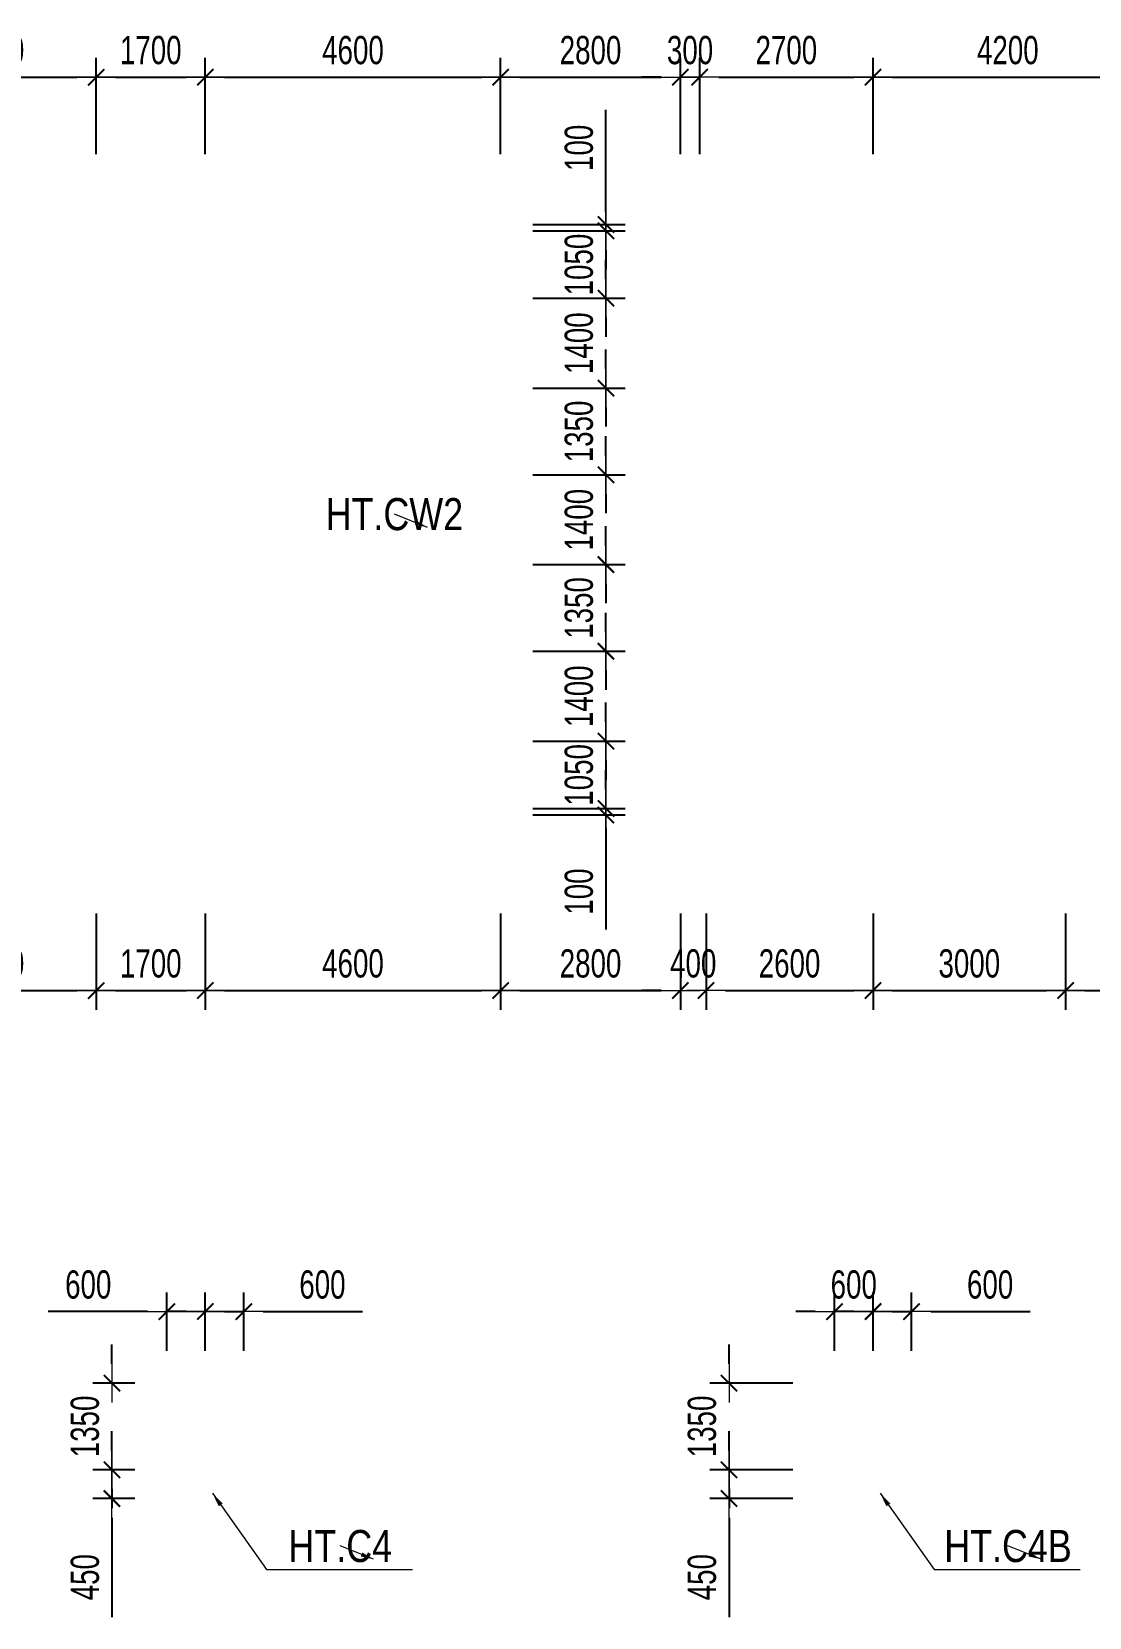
# Model space of a CAD drawing. Header units: millimetres. Extents: x -259680 to 286077, y 2206 to 90611.
# Drawn here: x 158446 to 174919, y 6601 to 31302 of the extents above; entities that cross this region are included whole.
import ezdxf
from ezdxf.enums import TextEntityAlignment as Align

# ---------------------------------------------------------------- set-up
doc = ezdxf.new("R2010")
doc.units = ezdxf.units.MM
doc.layers.get('0').update_dxf_attribs({"lineweight": 20})
doc.layers.get('Defpoints').update_dxf_attribs({"color": 151, "lineweight": 9})
for name, color, linetype, lineweight in [('$1$NDC_S_ANNO', 7, 'Continuous', 20), ('$1$NDC_S_BEAM NAME', 7, 'Continuous', 9), ('$1$NDC_S_DIM', 1, 'Continuous', 15), ('$1$NDC_S_VN TEXT', 7, 'Continuous', 20), ('NDC_S_DIM', 1, 'Continuous', 15)]:
    doc.layers.add(name, color=color, linetype=linetype, lineweight=lineweight)
doc.styles.add('$1$NDC_DIM', font='', dxfattribs={"width": 0.75})
doc.styles.add('$2$ARIAL', font='arial.ttf', dxfattribs={"width": 0.8})
doc.styles.add('NDC_DIM', font='', dxfattribs={"width": 0.75})
doc.styles.get('$1$NDC_DIM').set_extended_font_data('Dotum')
doc.styles.get('NDC_DIM').set_extended_font_data('Dotum')
doc.dimstyles.new('$0$NDC_dim_150', dxfattribs={"dimscale": 150, "dimtxt": 2.2, "dimasz": 1.5, "dimexe": 1.5, "dimexo": 2.5, "dimgap": 1, "dimtad": 1, "dimdec": 0, "dimzin": 0, "dimdsep": 46, "dimtxsty": '$1$NDC_DIM', "dimblk": '$1$DIMMARK', "dimcen": 0.09, "dimdle": 1.2, "dimclrd": 1, "dimclre": 1, "dimclrt": 3, "dimadec": 0, "dimazin": 0, "dimtfac": 1, "dimtdec": 0, "dimtix": 1, "dimtofl": 0, "dimtmove": 0, "dimatfit": 3, "dimfxl": 0, "dimtolj": 1, "dimtzin": 0, "dimarcsym": 0})
doc.dimstyles.new('$1$NDC_dim_iso', dxfattribs={"dimtxt": 2.2, "dimasz": 1, "dimexe": 1.5, "dimexo": 2.5, "dimgap": 1, "dimtad": 1, "dimdec": 0, "dimzin": 0, "dimdsep": 46, "dimtxsty": '$1$NDC_DIM', "dimblk": '$1$DIMMARK', "dimcen": 0.09, "dimdle": 1.2, "dimclrd": 1, "dimclre": 1, "dimclrt": 3, "dimadec": 0, "dimazin": 0, "dimtfac": 1, "dimtdec": 0, "dimtix": 1, "dimtofl": 0, "dimtmove": 0, "dimatfit": 3, "dimfxl": 0, "dimtolj": 1, "dimtzin": 0, "dimarcsym": 0})
doc.dimstyles.new('NDC_dim_200', dxfattribs={"dimscale": 200, "dimtxt": 2.2, "dimasz": 1.5, "dimexe": 1.5, "dimexo": 2.5, "dimgap": 1, "dimtad": 1, "dimdec": 0, "dimzin": 0, "dimdsep": 46, "dimtxsty": 'NDC_DIM', "dimblk": 'DIMMARK', "dimcen": 0.09, "dimdle": 1.2, "dimclrd": 1, "dimclre": 1, "dimclrt": 3, "dimadec": 0, "dimazin": 0, "dimtfac": 1, "dimtdec": 0, "dimtix": 1, "dimtofl": 0, "dimtmove": 0, "dimatfit": 3, "dimfxl": 0, "dimtolj": 1, "dimtzin": 0, "dimarcsym": 0})

# ---------------------------------------------------------------- blocks, each defined once
blk = doc.blocks.new('$1$DIMMARK')
at = {"layer": '$1$NDC_S_DIM', "color": 1}
blk.add_line((-1.5, 0), (1, 0), dxfattribs=at)
at = {"layer": '$1$NDC_S_DIM', "color": 2, "const_width": 0.1}
blk.add_lwpolyline([(-0.42, -0.42), (0.42, 0.42)], dxfattribs=at)
blk = doc.blocks.new('DIMMARK')
at = {"layer": 'NDC_S_DIM', "color": 1}
blk.add_line((-1.5, 0), (1, 0), dxfattribs=at)
at = {"layer": 'NDC_S_DIM', "color": 2, "const_width": 0.1}
blk.add_lwpolyline([(-0.424, -0.424), (0.424, 0.424)], dxfattribs=at)
blk = doc.blocks.new('*D1714')
at = {"layer": 'Defpoints', "color": 0, "ltscale": 100, "transparency": 16777216}
for p in [(160550, 10250), (159696, 8900), (160550, 8900)]:
    blk.add_point(p, dxfattribs=at)
at = {"layer": 'NDC_S_DIM', "color": 1, "lineweight": -2, "ltscale": 100, "transparency": 16777216}
for p, q in [((159696, 10550), (159696, 10850)), ((160050, 10250), (159396, 10250)), ((160050, 8900), (159396, 8900)), ((159696, 8600), (159696, 8300))]:
    blk.add_line(p, q, dxfattribs=at)
at = {"layer": 'NDC_S_DIM', "color": 1, "lineweight": -2, "ltscale": 100, "transparency": 16777216, "xscale": 300, "yscale": 300, "zscale": 300}
for p, rotation in [((159696, 10250), 270), ((159696, 8900), 90)]:
    blk.add_blockref('DIMMARK', p, dxfattribs=dict(at, rotation=rotation))
at = {"layer": 'NDC_S_DIM', "color": 3, "ltscale": 100, "transparency": 16777216, "insert": (159276, 9575), "char_height": 440, "attachment_point": 5, "rotation": 90, "style": 'NDC_DIM'}
blk.add_mtext('\\A1;1350', dxfattribs=at)
blk = doc.blocks.new('*D1715')
at = {"layer": 'Defpoints', "color": 0, "ltscale": 100, "transparency": 16777216}
for p in [(160550, 8900), (159696, 8450), (160550, 8450)]:
    blk.add_point(p, dxfattribs=at)
at = {"layer": 'NDC_S_DIM', "color": 1, "lineweight": -2, "ltscale": 100, "transparency": 16777216}
for p, q in [((159696, 9200), (159696, 9500)), ((160050, 8900), (159396, 8900)), ((160050, 8450), (159396, 8450)), ((159696, 8150), (159696, 6601))]:
    blk.add_line(p, q, dxfattribs=at)
at = {"layer": 'NDC_S_DIM', "color": 1, "lineweight": -2, "ltscale": 100, "transparency": 16777216, "xscale": 300, "yscale": 300, "zscale": 300}
for p, rotation in [((159696, 8900), 270), ((159696, 8450), 90)]:
    blk.add_blockref('DIMMARK', p, dxfattribs=dict(at, rotation=rotation))
at = {"layer": 'NDC_S_DIM', "color": 3, "ltscale": 100, "transparency": 16777216, "insert": (159276, 7226), "char_height": 440, "attachment_point": 5, "rotation": 90, "style": 'NDC_DIM'}
blk.add_mtext('\\A1;450', dxfattribs=at)
blk = doc.blocks.new('*D1716')
at = {"layer": 'Defpoints', "color": 0, "ltscale": 100, "transparency": 16777216}
for p in [(161150, 11363), (160550, 10250), (161150, 10250)]:
    blk.add_point(p, dxfattribs=at)
at = {"layer": 'NDC_S_DIM', "color": 1, "lineweight": -2, "ltscale": 100, "transparency": 16777216}
for p, q in [((160550, 10750), (160550, 11663)), ((161150, 10750), (161150, 11663)), ((160250, 11363), (158701, 11363)), ((161450, 11363), (161750, 11363))]:
    blk.add_line(p, q, dxfattribs=at)
at = {"layer": 'NDC_S_DIM', "color": 1, "lineweight": -2, "ltscale": 100, "transparency": 16777216, "xscale": 300, "yscale": 300, "zscale": 300}
blk.add_blockref('DIMMARK', (160550, 11363), dxfattribs=at)
at = {"layer": 'NDC_S_DIM', "color": 1, "lineweight": -2, "ltscale": 100, "transparency": 16777216, "xscale": 300, "yscale": 300, "zscale": 300, "rotation": 180}
blk.add_blockref('DIMMARK', (161150, 11363), dxfattribs=at)
at = {"layer": 'NDC_S_DIM', "color": 3, "ltscale": 100, "transparency": 16777216, "insert": (159326, 11783), "char_height": 440, "attachment_point": 5, "style": 'NDC_DIM'}
blk.add_mtext('\\A1;600', dxfattribs=at)
blk = doc.blocks.new('*D1717')
at = {"layer": 'Defpoints', "color": 0, "ltscale": 100, "transparency": 16777216}
for p in [(161750, 11363), (161150, 10250), (161750, 10250)]:
    blk.add_point(p, dxfattribs=at)
at = {"layer": 'NDC_S_DIM', "color": 1, "lineweight": -2, "ltscale": 100, "transparency": 16777216}
for p, q in [((161150, 10750), (161150, 11663)), ((161750, 10750), (161750, 11663)), ((160850, 11363), (160550, 11363)), ((162050, 11363), (163599, 11363))]:
    blk.add_line(p, q, dxfattribs=at)
at = {"layer": 'NDC_S_DIM', "color": 1, "lineweight": -2, "ltscale": 100, "transparency": 16777216, "xscale": 300, "yscale": 300, "zscale": 300}
blk.add_blockref('DIMMARK', (161150, 11363), dxfattribs=at)
at = {"layer": 'NDC_S_DIM', "color": 1, "lineweight": -2, "ltscale": 100, "transparency": 16777216, "xscale": 300, "yscale": 300, "zscale": 300, "rotation": 180}
blk.add_blockref('DIMMARK', (161750, 11363), dxfattribs=at)
at = {"layer": 'NDC_S_DIM', "color": 3, "ltscale": 100, "transparency": 16777216, "insert": (162974, 11783), "char_height": 440, "attachment_point": 5, "style": 'NDC_DIM'}
blk.add_mtext('\\A1;600', dxfattribs=at)
blk = doc.blocks.new('*D1718')
at = {"layer": 'Defpoints', "color": 0, "ltscale": 100, "transparency": 16777216}
for p in [(170800, 10250), (169307, 8900), (170800, 8900)]:
    blk.add_point(p, dxfattribs=at)
at = {"layer": 'NDC_S_DIM', "color": 1, "lineweight": -2, "ltscale": 100, "transparency": 16777216}
for p, q in [((169307, 10550), (169307, 10850)), ((170300, 10250), (169007, 10250)), ((170300, 8900), (169007, 8900)), ((169307, 8600), (169307, 8300))]:
    blk.add_line(p, q, dxfattribs=at)
at = {"layer": 'NDC_S_DIM', "color": 1, "lineweight": -2, "ltscale": 100, "transparency": 16777216, "xscale": 300, "yscale": 300, "zscale": 300}
for p, rotation in [((169307, 10250), 270), ((169307, 8900), 90)]:
    blk.add_blockref('DIMMARK', p, dxfattribs=dict(at, rotation=rotation))
at = {"layer": 'NDC_S_DIM', "color": 3, "ltscale": 100, "transparency": 16777216, "insert": (168887, 9575), "char_height": 440, "attachment_point": 5, "rotation": 90, "style": 'NDC_DIM'}
blk.add_mtext('\\A1;1350', dxfattribs=at)
blk = doc.blocks.new('*D1719')
at = {"layer": 'Defpoints', "color": 0, "ltscale": 100, "transparency": 16777216}
for p in [(170800, 8900), (169307, 8450), (170800, 8450)]:
    blk.add_point(p, dxfattribs=at)
at = {"layer": 'NDC_S_DIM', "color": 1, "lineweight": -2, "ltscale": 100, "transparency": 16777216}
for p, q in [((169307, 9200), (169307, 9500)), ((170300, 8900), (169007, 8900)), ((170300, 8450), (169007, 8450)), ((169307, 8150), (169307, 6601))]:
    blk.add_line(p, q, dxfattribs=at)
at = {"layer": 'NDC_S_DIM', "color": 1, "lineweight": -2, "ltscale": 100, "transparency": 16777216, "xscale": 300, "yscale": 300, "zscale": 300}
for p, rotation in [((169307, 8900), 270), ((169307, 8450), 90)]:
    blk.add_blockref('DIMMARK', p, dxfattribs=dict(at, rotation=rotation))
at = {"layer": 'NDC_S_DIM', "color": 3, "ltscale": 100, "transparency": 16777216, "insert": (168887, 7226), "char_height": 440, "attachment_point": 5, "rotation": 90, "style": 'NDC_DIM'}
blk.add_mtext('\\A1;450', dxfattribs=at)
blk = doc.blocks.new('*D1720')
at = {"layer": 'Defpoints', "color": 0, "ltscale": 100, "transparency": 16777216}
for p in [(171550, 11363), (170950, 10250), (171550, 10250)]:
    blk.add_point(p, dxfattribs=at)
at = {"layer": 'NDC_S_DIM', "color": 1, "lineweight": -2, "ltscale": 100, "transparency": 16777216}
for p, q in [((170950, 10750), (170950, 11663)), ((171550, 10750), (171550, 11663)), ((170650, 11363), (170350, 11363)), ((171850, 11363), (172150, 11363))]:
    blk.add_line(p, q, dxfattribs=at)
at = {"layer": 'NDC_S_DIM', "color": 1, "lineweight": -2, "ltscale": 100, "transparency": 16777216, "xscale": 300, "yscale": 300, "zscale": 300}
blk.add_blockref('DIMMARK', (170950, 11363), dxfattribs=at)
at = {"layer": 'NDC_S_DIM', "color": 1, "lineweight": -2, "ltscale": 100, "transparency": 16777216, "xscale": 300, "yscale": 300, "zscale": 300, "rotation": 180}
blk.add_blockref('DIMMARK', (171550, 11363), dxfattribs=at)
at = {"layer": 'NDC_S_DIM', "color": 3, "ltscale": 100, "transparency": 16777216, "insert": (171250, 11783), "char_height": 440, "attachment_point": 5, "style": 'NDC_DIM'}
blk.add_mtext('\\A1;600', dxfattribs=at)
blk = doc.blocks.new('*D1721')
at = {"layer": 'Defpoints', "color": 0, "ltscale": 100, "transparency": 16777216}
for p in [(172150, 11363), (171550, 10250), (172150, 10250)]:
    blk.add_point(p, dxfattribs=at)
at = {"layer": 'NDC_S_DIM', "color": 1, "lineweight": -2, "ltscale": 100, "transparency": 16777216}
for p, q in [((171550, 10750), (171550, 11663)), ((172150, 10750), (172150, 11663)), ((171250, 11363), (170950, 11363)), ((172450, 11363), (173999, 11363))]:
    blk.add_line(p, q, dxfattribs=at)
at = {"layer": 'NDC_S_DIM', "color": 1, "lineweight": -2, "ltscale": 100, "transparency": 16777216, "xscale": 300, "yscale": 300, "zscale": 300}
blk.add_blockref('DIMMARK', (171550, 11363), dxfattribs=at)
at = {"layer": 'NDC_S_DIM', "color": 1, "lineweight": -2, "ltscale": 100, "transparency": 16777216, "xscale": 300, "yscale": 300, "zscale": 300, "rotation": 180}
blk.add_blockref('DIMMARK', (172150, 11363), dxfattribs=at)
at = {"layer": 'NDC_S_DIM', "color": 3, "ltscale": 100, "transparency": 16777216, "insert": (173374, 11783), "char_height": 440, "attachment_point": 5, "style": 'NDC_DIM'}
blk.add_mtext('\\A1;600', dxfattribs=at)
blk = doc.blocks.new('*D1733')
at = {"layer": 'Defpoints', "color": 0, "ltscale": 100, "transparency": 16777216}
for p in [(159450, 30593), (156250, 28200), (159450, 28200)]:
    blk.add_point(p, dxfattribs=at)
at = {"layer": 'NDC_S_DIM', "color": 1, "lineweight": -2, "ltscale": 100, "transparency": 16777216}
for p, q in [((156250, 29393), (156250, 30893)), ((159450, 29393), (159450, 30893)), ((156550, 30593), (159150, 30593))]:
    blk.add_line(p, q, dxfattribs=at)
at = {"layer": 'NDC_S_DIM', "color": 1, "lineweight": -2, "ltscale": 100, "transparency": 16777216, "xscale": 300, "yscale": 300, "zscale": 300, "rotation": 180}
blk.add_blockref('DIMMARK', (156250, 30593), dxfattribs=at)
at = {"layer": 'NDC_S_DIM', "color": 1, "lineweight": -2, "ltscale": 100, "transparency": 16777216, "xscale": 300, "yscale": 300, "zscale": 300}
blk.add_blockref('DIMMARK', (159450, 30593), dxfattribs=at)
at = {"layer": 'NDC_S_DIM', "color": 3, "ltscale": 100, "transparency": 16777216, "insert": (157850, 31013), "char_height": 440, "attachment_point": 5, "style": 'NDC_DIM'}
blk.add_mtext('\\A1;3200', dxfattribs=at)
blk = doc.blocks.new('*D1734')
at = {"layer": 'Defpoints', "color": 0, "ltscale": 100, "transparency": 16777216}
for p in [(161150, 30593), (159450, 28300), (161150, 28300)]:
    blk.add_point(p, dxfattribs=at)
at = {"layer": 'NDC_S_DIM', "color": 1, "lineweight": -2, "ltscale": 100, "transparency": 16777216}
for p, q in [((159450, 29393), (159450, 30893)), ((161150, 29393), (161150, 30893)), ((159750, 30593), (160850, 30593))]:
    blk.add_line(p, q, dxfattribs=at)
at = {"layer": 'NDC_S_DIM', "color": 1, "lineweight": -2, "ltscale": 100, "transparency": 16777216, "xscale": 300, "yscale": 300, "zscale": 300, "rotation": 180}
blk.add_blockref('DIMMARK', (159450, 30593), dxfattribs=at)
at = {"layer": 'NDC_S_DIM', "color": 1, "lineweight": -2, "ltscale": 100, "transparency": 16777216, "xscale": 300, "yscale": 300, "zscale": 300}
blk.add_blockref('DIMMARK', (161150, 30593), dxfattribs=at)
at = {"layer": 'NDC_S_DIM', "color": 3, "ltscale": 100, "transparency": 16777216, "insert": (160300, 31013), "char_height": 440, "attachment_point": 5, "style": 'NDC_DIM'}
blk.add_mtext('\\A1;1700', dxfattribs=at)
blk = doc.blocks.new('*D1735')
at = {"layer": 'Defpoints', "color": 0, "ltscale": 100, "transparency": 16777216}
for p in [(165750, 30593), (161150, 28300), (165750, 28300)]:
    blk.add_point(p, dxfattribs=at)
at = {"layer": 'NDC_S_DIM', "color": 1, "lineweight": -2, "ltscale": 100, "transparency": 16777216}
for p, q in [((161150, 29393), (161150, 30893)), ((165750, 29393), (165750, 30893)), ((161450, 30593), (165450, 30593))]:
    blk.add_line(p, q, dxfattribs=at)
at = {"layer": 'NDC_S_DIM', "color": 1, "lineweight": -2, "ltscale": 100, "transparency": 16777216, "xscale": 300, "yscale": 300, "zscale": 300, "rotation": 180}
blk.add_blockref('DIMMARK', (161150, 30593), dxfattribs=at)
at = {"layer": 'NDC_S_DIM', "color": 1, "lineweight": -2, "ltscale": 100, "transparency": 16777216, "xscale": 300, "yscale": 300, "zscale": 300}
blk.add_blockref('DIMMARK', (165750, 30593), dxfattribs=at)
at = {"layer": 'NDC_S_DIM', "color": 3, "ltscale": 100, "transparency": 16777216, "insert": (163450, 31013), "char_height": 440, "attachment_point": 5, "style": 'NDC_DIM'}
blk.add_mtext('\\A1;4600', dxfattribs=at)
blk = doc.blocks.new('*D1736')
at = {"layer": 'Defpoints', "color": 0, "ltscale": 100, "transparency": 16777216}
for p in [(168550, 30593), (165750, 28300), (168550, 28300)]:
    blk.add_point(p, dxfattribs=at)
at = {"layer": 'NDC_S_DIM', "color": 1, "lineweight": -2, "ltscale": 100, "transparency": 16777216}
for p, q in [((165750, 29393), (165750, 30893)), ((168550, 29393), (168550, 30893)), ((166050, 30593), (168250, 30593))]:
    blk.add_line(p, q, dxfattribs=at)
at = {"layer": 'NDC_S_DIM', "color": 1, "lineweight": -2, "ltscale": 100, "transparency": 16777216, "xscale": 300, "yscale": 300, "zscale": 300, "rotation": 180}
blk.add_blockref('DIMMARK', (165750, 30593), dxfattribs=at)
at = {"layer": 'NDC_S_DIM', "color": 1, "lineweight": -2, "ltscale": 100, "transparency": 16777216, "xscale": 300, "yscale": 300, "zscale": 300}
blk.add_blockref('DIMMARK', (168550, 30593), dxfattribs=at)
at = {"layer": 'NDC_S_DIM', "color": 3, "ltscale": 100, "transparency": 16777216, "insert": (167150, 31013), "char_height": 440, "attachment_point": 5, "style": 'NDC_DIM'}
blk.add_mtext('\\A1;2800', dxfattribs=at)
blk = doc.blocks.new('*D1737')
at = {"layer": 'Defpoints', "color": 0, "ltscale": 100, "transparency": 16777216}
for p in [(168850, 30593), (168550, 28300), (168850, 28300)]:
    blk.add_point(p, dxfattribs=at)
at = {"layer": 'NDC_S_DIM', "color": 1, "lineweight": -2, "ltscale": 100, "transparency": 16777216}
for p, q in [((168550, 29393), (168550, 30893)), ((168850, 29393), (168850, 30893)), ((168250, 30593), (167950, 30593)), ((169150, 30593), (169450, 30593))]:
    blk.add_line(p, q, dxfattribs=at)
at = {"layer": 'NDC_S_DIM', "color": 1, "lineweight": -2, "ltscale": 100, "transparency": 16777216, "xscale": 300, "yscale": 300, "zscale": 300}
blk.add_blockref('DIMMARK', (168550, 30593), dxfattribs=at)
at = {"layer": 'NDC_S_DIM', "color": 1, "lineweight": -2, "ltscale": 100, "transparency": 16777216, "xscale": 300, "yscale": 300, "zscale": 300, "rotation": 180}
blk.add_blockref('DIMMARK', (168850, 30593), dxfattribs=at)
at = {"layer": 'NDC_S_DIM', "color": 3, "ltscale": 100, "transparency": 16777216, "insert": (168700, 31013), "char_height": 440, "attachment_point": 5, "style": 'NDC_DIM'}
blk.add_mtext('\\A1;300', dxfattribs=at)
blk = doc.blocks.new('*D1738')
at = {"layer": 'Defpoints', "color": 0, "ltscale": 100, "transparency": 16777216}
for p in [(175750, 30593), (171550, 28360), (175750, 28360)]:
    blk.add_point(p, dxfattribs=at)
at = {"layer": 'NDC_S_DIM', "color": 1, "lineweight": -2, "ltscale": 100, "transparency": 16777216}
for p, q in [((171550, 29393), (171550, 30893)), ((175750, 29393), (175750, 30893)), ((171850, 30593), (175450, 30593))]:
    blk.add_line(p, q, dxfattribs=at)
at = {"layer": 'NDC_S_DIM', "color": 1, "lineweight": -2, "ltscale": 100, "transparency": 16777216, "xscale": 300, "yscale": 300, "zscale": 300, "rotation": 180}
blk.add_blockref('DIMMARK', (171550, 30593), dxfattribs=at)
at = {"layer": 'NDC_S_DIM', "color": 1, "lineweight": -2, "ltscale": 100, "transparency": 16777216, "xscale": 300, "yscale": 300, "zscale": 300}
blk.add_blockref('DIMMARK', (175750, 30593), dxfattribs=at)
at = {"layer": 'NDC_S_DIM', "color": 3, "ltscale": 100, "transparency": 16777216, "insert": (173650, 31013), "char_height": 440, "attachment_point": 5, "style": 'NDC_DIM'}
blk.add_mtext('\\A1;4200', dxfattribs=at)
blk = doc.blocks.new('*D1748')
at = {"layer": 'Defpoints', "color": 0, "ltscale": 100, "transparency": 16777216}
for p in [(156250, 19100), (159450, 19090), (159450, 16365)]:
    blk.add_point(p, dxfattribs=at)
at = {"layer": 'NDC_S_DIM', "color": 1, "lineweight": -2, "ltscale": 100, "transparency": 16777216}
for p, q in [((156250, 17565), (156250, 16065)), ((159450, 17565), (159450, 16065)), ((156550, 16365), (159150, 16365))]:
    blk.add_line(p, q, dxfattribs=at)
at = {"layer": 'NDC_S_DIM', "color": 1, "lineweight": -2, "ltscale": 100, "transparency": 16777216, "xscale": 300, "yscale": 300, "zscale": 300, "rotation": 180}
blk.add_blockref('DIMMARK', (156250, 16365), dxfattribs=at)
at = {"layer": 'NDC_S_DIM', "color": 1, "lineweight": -2, "ltscale": 100, "transparency": 16777216, "xscale": 300, "yscale": 300, "zscale": 300}
blk.add_blockref('DIMMARK', (159450, 16365), dxfattribs=at)
at = {"layer": 'NDC_S_DIM', "color": 3, "ltscale": 100, "transparency": 16777216, "insert": (157850, 16785), "char_height": 440, "attachment_point": 5, "style": 'NDC_DIM'}
blk.add_mtext('\\A1;3200', dxfattribs=at)
blk = doc.blocks.new('*D1749')
at = {"layer": 'Defpoints', "color": 0, "ltscale": 100, "transparency": 16777216}
for p in [(159450, 19090), (161150, 19100), (161150, 16365)]:
    blk.add_point(p, dxfattribs=at)
at = {"layer": 'NDC_S_DIM', "color": 1, "lineweight": -2, "ltscale": 100, "transparency": 16777216}
for p, q in [((159450, 17565), (159450, 16065)), ((161150, 17565), (161150, 16065)), ((159750, 16365), (160850, 16365))]:
    blk.add_line(p, q, dxfattribs=at)
at = {"layer": 'NDC_S_DIM', "color": 1, "lineweight": -2, "ltscale": 100, "transparency": 16777216, "xscale": 300, "yscale": 300, "zscale": 300, "rotation": 180}
blk.add_blockref('DIMMARK', (159450, 16365), dxfattribs=at)
at = {"layer": 'NDC_S_DIM', "color": 1, "lineweight": -2, "ltscale": 100, "transparency": 16777216, "xscale": 300, "yscale": 300, "zscale": 300}
blk.add_blockref('DIMMARK', (161150, 16365), dxfattribs=at)
at = {"layer": 'NDC_S_DIM', "color": 3, "ltscale": 100, "transparency": 16777216, "insert": (160300, 16785), "char_height": 440, "attachment_point": 5, "style": 'NDC_DIM'}
blk.add_mtext('\\A1;1700', dxfattribs=at)
blk = doc.blocks.new('*D1750')
at = {"layer": 'Defpoints', "color": 0, "ltscale": 100, "transparency": 16777216}
for p in [(161150, 19100), (165750, 19090), (165750, 16365)]:
    blk.add_point(p, dxfattribs=at)
at = {"layer": 'NDC_S_DIM', "color": 1, "lineweight": -2, "ltscale": 100, "transparency": 16777216}
for p, q in [((161150, 17565), (161150, 16065)), ((165750, 17565), (165750, 16065)), ((161450, 16365), (165450, 16365))]:
    blk.add_line(p, q, dxfattribs=at)
at = {"layer": 'NDC_S_DIM', "color": 1, "lineweight": -2, "ltscale": 100, "transparency": 16777216, "xscale": 300, "yscale": 300, "zscale": 300, "rotation": 180}
blk.add_blockref('DIMMARK', (161150, 16365), dxfattribs=at)
at = {"layer": 'NDC_S_DIM', "color": 1, "lineweight": -2, "ltscale": 100, "transparency": 16777216, "xscale": 300, "yscale": 300, "zscale": 300}
blk.add_blockref('DIMMARK', (165750, 16365), dxfattribs=at)
at = {"layer": 'NDC_S_DIM', "color": 3, "ltscale": 100, "transparency": 16777216, "insert": (163450, 16785), "char_height": 440, "attachment_point": 5, "style": 'NDC_DIM'}
blk.add_mtext('\\A1;4600', dxfattribs=at)
blk = doc.blocks.new('*D1751')
at = {"layer": 'Defpoints', "color": 0, "ltscale": 100, "transparency": 16777216}
for p in [(165750, 19090), (168550, 19090), (168550, 16365)]:
    blk.add_point(p, dxfattribs=at)
at = {"layer": 'NDC_S_DIM', "color": 1, "lineweight": -2, "ltscale": 100, "transparency": 16777216}
for p, q in [((165750, 17565), (165750, 16065)), ((168550, 17565), (168550, 16065)), ((166050, 16365), (168250, 16365))]:
    blk.add_line(p, q, dxfattribs=at)
at = {"layer": 'NDC_S_DIM', "color": 1, "lineweight": -2, "ltscale": 100, "transparency": 16777216, "xscale": 300, "yscale": 300, "zscale": 300, "rotation": 180}
blk.add_blockref('DIMMARK', (165750, 16365), dxfattribs=at)
at = {"layer": 'NDC_S_DIM', "color": 1, "lineweight": -2, "ltscale": 100, "transparency": 16777216, "xscale": 300, "yscale": 300, "zscale": 300}
blk.add_blockref('DIMMARK', (168550, 16365), dxfattribs=at)
at = {"layer": 'NDC_S_DIM', "color": 3, "ltscale": 100, "transparency": 16777216, "insert": (167150, 16785), "char_height": 440, "attachment_point": 5, "style": 'NDC_DIM'}
blk.add_mtext('\\A1;2800', dxfattribs=at)
blk = doc.blocks.new('*D1752')
at = {"layer": 'Defpoints', "color": 0, "ltscale": 100, "transparency": 16777216}
for p in [(168950, 19100), (171550, 19090), (171550, 16365)]:
    blk.add_point(p, dxfattribs=at)
at = {"layer": 'NDC_S_DIM', "color": 1, "lineweight": -2, "ltscale": 100, "transparency": 16777216}
for p, q in [((168950, 17565), (168950, 16065)), ((171550, 17565), (171550, 16065)), ((169250, 16365), (171250, 16365))]:
    blk.add_line(p, q, dxfattribs=at)
at = {"layer": 'NDC_S_DIM', "color": 1, "lineweight": -2, "ltscale": 100, "transparency": 16777216, "xscale": 300, "yscale": 300, "zscale": 300, "rotation": 180}
blk.add_blockref('DIMMARK', (168950, 16365), dxfattribs=at)
at = {"layer": 'NDC_S_DIM', "color": 1, "lineweight": -2, "ltscale": 100, "transparency": 16777216, "xscale": 300, "yscale": 300, "zscale": 300}
blk.add_blockref('DIMMARK', (171550, 16365), dxfattribs=at)
at = {"layer": 'NDC_S_DIM', "color": 3, "ltscale": 100, "transparency": 16777216, "insert": (170250, 16785), "char_height": 440, "attachment_point": 5, "style": 'NDC_DIM'}
blk.add_mtext('\\A1;2600', dxfattribs=at)
blk = doc.blocks.new('*D2006')
at = {"layer": 'Defpoints', "color": 0, "ltscale": 100, "transparency": 16777216}
for p in [(165750, 28300), (165750, 28200), (167390, 28300)]:
    blk.add_point(p, dxfattribs=at)
at = {"layer": 'NDC_S_DIM', "color": 1, "lineweight": -2, "ltscale": 100, "transparency": 16777216}
for p, q in [((167390, 28600), (167390, 30086)), ((166250, 28300), (167690, 28300)), ((166250, 28200), (167690, 28200)), ((167390, 27900), (167390, 27600))]:
    blk.add_line(p, q, dxfattribs=at)
at = {"layer": 'NDC_S_DIM', "color": 1, "lineweight": -2, "ltscale": 100, "transparency": 16777216, "xscale": 300, "yscale": 300, "zscale": 300}
for p, rotation in [((167390, 28300), 270), ((167390, 28200), 90)]:
    blk.add_blockref('DIMMARK', p, dxfattribs=dict(at, rotation=rotation))
at = {"layer": 'NDC_S_DIM', "color": 3, "ltscale": 100, "transparency": 16777216, "insert": (166970, 29493), "char_height": 440, "attachment_point": 5, "rotation": 90, "style": 'NDC_DIM'}
blk.add_mtext('\\A1;100', dxfattribs=at)
blk = doc.blocks.new('*D2007')
at = {"layer": 'Defpoints', "color": 0, "ltscale": 100, "transparency": 16777216}
for p in [(165750, 28200), (165750, 27150), (167390, 27150)]:
    blk.add_point(p, dxfattribs=at)
at = {"layer": 'NDC_S_DIM', "color": 1, "lineweight": -2, "ltscale": 100, "transparency": 16777216}
for p, q in [((167390, 28500), (167390, 28800)), ((166250, 28200), (167690, 28200)), ((166250, 27150), (167690, 27150)), ((167390, 26850), (167390, 26550))]:
    blk.add_line(p, q, dxfattribs=at)
at = {"layer": 'NDC_S_DIM', "color": 1, "lineweight": -2, "ltscale": 100, "transparency": 16777216, "xscale": 300, "yscale": 300, "zscale": 300}
for p, rotation in [((167390, 28200), 270), ((167390, 27150), 90)]:
    blk.add_blockref('DIMMARK', p, dxfattribs=dict(at, rotation=rotation))
at = {"layer": 'NDC_S_DIM', "color": 3, "ltscale": 100, "transparency": 16777216, "insert": (166970, 27675), "char_height": 440, "attachment_point": 5, "rotation": 90, "style": 'NDC_DIM'}
blk.add_mtext('\\A1;1050', dxfattribs=at)
blk = doc.blocks.new('*D2008')
at = {"layer": 'Defpoints', "color": 0, "ltscale": 100, "transparency": 16777216}
for p in [(165750, 27150), (165750, 25750), (167390, 25750)]:
    blk.add_point(p, dxfattribs=at)
at = {"layer": 'NDC_S_DIM', "color": 1, "lineweight": -2, "ltscale": 100, "transparency": 16777216}
for p, q in [((167390, 27450), (167390, 27750)), ((166250, 27150), (167690, 27150)), ((166250, 25750), (167690, 25750)), ((167390, 25450), (167390, 25150))]:
    blk.add_line(p, q, dxfattribs=at)
at = {"layer": 'NDC_S_DIM', "color": 1, "lineweight": -2, "ltscale": 100, "transparency": 16777216, "xscale": 300, "yscale": 300, "zscale": 300}
for p, rotation in [((167390, 27150), 270), ((167390, 25750), 90)]:
    blk.add_blockref('DIMMARK', p, dxfattribs=dict(at, rotation=rotation))
at = {"layer": 'NDC_S_DIM', "color": 3, "ltscale": 100, "transparency": 16777216, "insert": (166970, 26450), "char_height": 440, "attachment_point": 5, "rotation": 90, "style": 'NDC_DIM'}
blk.add_mtext('\\A1;1400', dxfattribs=at)
blk = doc.blocks.new('*D2009')
at = {"layer": 'Defpoints', "color": 0, "ltscale": 100, "transparency": 16777216}
for p in [(165750, 25750), (165750, 24400), (167390, 24400)]:
    blk.add_point(p, dxfattribs=at)
at = {"layer": 'NDC_S_DIM', "color": 1, "lineweight": -2, "ltscale": 100, "transparency": 16777216}
for p, q in [((167390, 26050), (167390, 26350)), ((166250, 25750), (167690, 25750)), ((166250, 24400), (167690, 24400)), ((167390, 24100), (167390, 23800))]:
    blk.add_line(p, q, dxfattribs=at)
at = {"layer": 'NDC_S_DIM', "color": 1, "lineweight": -2, "ltscale": 100, "transparency": 16777216, "xscale": 300, "yscale": 300, "zscale": 300}
for p, rotation in [((167390, 25750), 270), ((167390, 24400), 90)]:
    blk.add_blockref('DIMMARK', p, dxfattribs=dict(at, rotation=rotation))
at = {"layer": 'NDC_S_DIM', "color": 3, "ltscale": 100, "transparency": 16777216, "insert": (166970, 25075), "char_height": 440, "attachment_point": 5, "rotation": 90, "style": 'NDC_DIM'}
blk.add_mtext('\\A1;1350', dxfattribs=at)
blk = doc.blocks.new('*D2010')
at = {"layer": 'Defpoints', "color": 0, "ltscale": 100, "transparency": 16777216}
for p in [(165750, 24400), (165750, 23000), (167390, 23000)]:
    blk.add_point(p, dxfattribs=at)
at = {"layer": 'NDC_S_DIM', "color": 1, "lineweight": -2, "ltscale": 100, "transparency": 16777216}
for p, q in [((167390, 24700), (167390, 25000)), ((166250, 24400), (167690, 24400)), ((166250, 23000), (167690, 23000)), ((167390, 22700), (167390, 22400))]:
    blk.add_line(p, q, dxfattribs=at)
at = {"layer": 'NDC_S_DIM', "color": 1, "lineweight": -2, "ltscale": 100, "transparency": 16777216, "xscale": 300, "yscale": 300, "zscale": 300}
for p, rotation in [((167390, 24400), 270), ((167390, 23000), 90)]:
    blk.add_blockref('DIMMARK', p, dxfattribs=dict(at, rotation=rotation))
at = {"layer": 'NDC_S_DIM', "color": 3, "ltscale": 100, "transparency": 16777216, "insert": (166970, 23700), "char_height": 440, "attachment_point": 5, "rotation": 90, "style": 'NDC_DIM'}
blk.add_mtext('\\A1;1400', dxfattribs=at)
blk = doc.blocks.new('*D2011')
at = {"layer": 'Defpoints', "color": 0, "ltscale": 100, "transparency": 16777216}
for p in [(165750, 23000), (165750, 21650), (167390, 21650)]:
    blk.add_point(p, dxfattribs=at)
at = {"layer": 'NDC_S_DIM', "color": 1, "lineweight": -2, "ltscale": 100, "transparency": 16777216}
for p, q in [((167390, 23300), (167390, 23600)), ((166250, 23000), (167690, 23000)), ((166250, 21650), (167690, 21650)), ((167390, 21350), (167390, 21050))]:
    blk.add_line(p, q, dxfattribs=at)
at = {"layer": 'NDC_S_DIM', "color": 1, "lineweight": -2, "ltscale": 100, "transparency": 16777216, "xscale": 300, "yscale": 300, "zscale": 300}
for p, rotation in [((167390, 23000), 270), ((167390, 21650), 90)]:
    blk.add_blockref('DIMMARK', p, dxfattribs=dict(at, rotation=rotation))
at = {"layer": 'NDC_S_DIM', "color": 3, "ltscale": 100, "transparency": 16777216, "insert": (166970, 22325), "char_height": 440, "attachment_point": 5, "rotation": 90, "style": 'NDC_DIM'}
blk.add_mtext('\\A1;1350', dxfattribs=at)
blk = doc.blocks.new('*D2012')
at = {"layer": 'Defpoints', "color": 0, "ltscale": 100, "transparency": 16777216}
for p in [(165750, 21650), (165750, 20250), (167390, 20250)]:
    blk.add_point(p, dxfattribs=at)
at = {"layer": 'NDC_S_DIM', "color": 1, "lineweight": -2, "ltscale": 100, "transparency": 16777216}
for p, q in [((167390, 21950), (167390, 22250)), ((166250, 21650), (167690, 21650)), ((166250, 20250), (167690, 20250)), ((167390, 19950), (167390, 19650))]:
    blk.add_line(p, q, dxfattribs=at)
at = {"layer": 'NDC_S_DIM', "color": 1, "lineweight": -2, "ltscale": 100, "transparency": 16777216, "xscale": 300, "yscale": 300, "zscale": 300}
for p, rotation in [((167390, 21650), 270), ((167390, 20250), 90)]:
    blk.add_blockref('DIMMARK', p, dxfattribs=dict(at, rotation=rotation))
at = {"layer": 'NDC_S_DIM', "color": 3, "ltscale": 100, "transparency": 16777216, "insert": (166970, 20950), "char_height": 440, "attachment_point": 5, "rotation": 90, "style": 'NDC_DIM'}
blk.add_mtext('\\A1;1400', dxfattribs=at)
blk = doc.blocks.new('*D2013')
at = {"layer": 'Defpoints', "color": 0, "ltscale": 100, "transparency": 16777216}
for p in [(165750, 20250), (165750, 19200), (167390, 19200)]:
    blk.add_point(p, dxfattribs=at)
at = {"layer": 'NDC_S_DIM', "color": 1, "lineweight": -2, "ltscale": 100, "transparency": 16777216}
for p, q in [((167390, 20550), (167390, 20850)), ((166250, 20250), (167690, 20250)), ((166250, 19200), (167690, 19200)), ((167390, 18900), (167390, 18600))]:
    blk.add_line(p, q, dxfattribs=at)
at = {"layer": 'NDC_S_DIM', "color": 1, "lineweight": -2, "ltscale": 100, "transparency": 16777216, "xscale": 300, "yscale": 300, "zscale": 300}
for p, rotation in [((167390, 20250), 270), ((167390, 19200), 90)]:
    blk.add_blockref('DIMMARK', p, dxfattribs=dict(at, rotation=rotation))
at = {"layer": 'NDC_S_DIM', "color": 3, "ltscale": 100, "transparency": 16777216, "insert": (166970, 19725), "char_height": 440, "attachment_point": 5, "rotation": 90, "style": 'NDC_DIM'}
blk.add_mtext('\\A1;1050', dxfattribs=at)
blk = doc.blocks.new('*D2014')
at = {"layer": 'Defpoints', "color": 0, "ltscale": 100, "transparency": 16777216}
for p in [(165750, 19200), (165750, 19100), (167390, 19100)]:
    blk.add_point(p, dxfattribs=at)
at = {"layer": 'NDC_S_DIM', "color": 1, "lineweight": -2, "ltscale": 100, "transparency": 16777216}
for p, q in [((167390, 19500), (167390, 19800)), ((166250, 19200), (167690, 19200)), ((166250, 19100), (167690, 19100)), ((167390, 18800), (167390, 17314))]:
    blk.add_line(p, q, dxfattribs=at)
at = {"layer": 'NDC_S_DIM', "color": 1, "lineweight": -2, "ltscale": 100, "transparency": 16777216, "xscale": 300, "yscale": 300, "zscale": 300}
for p, rotation in [((167390, 19200), 270), ((167390, 19100), 90)]:
    blk.add_blockref('DIMMARK', p, dxfattribs=dict(at, rotation=rotation))
at = {"layer": 'NDC_S_DIM', "color": 3, "ltscale": 100, "transparency": 16777216, "insert": (166970, 17907), "char_height": 440, "attachment_point": 5, "rotation": 90, "style": 'NDC_DIM'}
blk.add_mtext('\\A1;100', dxfattribs=at)
blk = doc.blocks.new('*D2067')
at = {"layer": 'Defpoints', "color": 0, "ltscale": 100, "transparency": 16777216}
for p in [(171550, 30593), (168850, 28300), (171550, 28360)]:
    blk.add_point(p, dxfattribs=at)
at = {"layer": 'NDC_S_DIM', "color": 1, "lineweight": -2, "ltscale": 100, "transparency": 16777216}
for p, q in [((168850, 29393), (168850, 30893)), ((171550, 29393), (171550, 30893)), ((169150, 30593), (171250, 30593))]:
    blk.add_line(p, q, dxfattribs=at)
at = {"layer": 'NDC_S_DIM', "color": 1, "lineweight": -2, "ltscale": 100, "transparency": 16777216, "xscale": 300, "yscale": 300, "zscale": 300, "rotation": 180}
blk.add_blockref('DIMMARK', (168850, 30593), dxfattribs=at)
at = {"layer": 'NDC_S_DIM', "color": 1, "lineweight": -2, "ltscale": 100, "transparency": 16777216, "xscale": 300, "yscale": 300, "zscale": 300}
blk.add_blockref('DIMMARK', (171550, 30593), dxfattribs=at)
at = {"layer": 'NDC_S_DIM', "color": 3, "ltscale": 100, "transparency": 16777216, "insert": (170200, 31013), "char_height": 440, "attachment_point": 5, "style": 'NDC_DIM'}
blk.add_mtext('\\A1;2700', dxfattribs=at)
blk = doc.blocks.new('*D2071')
at = {"layer": 'Defpoints', "color": 0, "ltscale": 100, "transparency": 16777216}
for p in [(171550, 19100), (174550, 19100), (174550, 16365)]:
    blk.add_point(p, dxfattribs=at)
at = {"layer": 'NDC_S_DIM', "color": 1, "lineweight": -2, "ltscale": 100, "transparency": 16777216}
for p, q in [((171550, 17565), (171550, 16065)), ((174550, 17565), (174550, 16065)), ((171850, 16365), (174250, 16365))]:
    blk.add_line(p, q, dxfattribs=at)
at = {"layer": 'NDC_S_DIM', "color": 1, "lineweight": -2, "ltscale": 100, "transparency": 16777216, "xscale": 300, "yscale": 300, "zscale": 300, "rotation": 180}
blk.add_blockref('DIMMARK', (171550, 16365), dxfattribs=at)
at = {"layer": 'NDC_S_DIM', "color": 1, "lineweight": -2, "ltscale": 100, "transparency": 16777216, "xscale": 300, "yscale": 300, "zscale": 300}
blk.add_blockref('DIMMARK', (174550, 16365), dxfattribs=at)
at = {"layer": 'NDC_S_DIM', "color": 3, "ltscale": 100, "transparency": 16777216, "insert": (173050, 16785), "char_height": 440, "attachment_point": 5, "style": 'NDC_DIM'}
blk.add_mtext('\\A1;3000', dxfattribs=at)
blk = doc.blocks.new('*D2072')
at = {"layer": 'Defpoints', "color": 0, "ltscale": 100, "transparency": 16777216}
for p in [(174550, 19100), (177350, 19100), (177350, 16365)]:
    blk.add_point(p, dxfattribs=at)
at = {"layer": 'NDC_S_DIM', "color": 1, "lineweight": -2, "ltscale": 100, "transparency": 16777216}
for p, q in [((174550, 17565), (174550, 16065)), ((177350, 17565), (177350, 16065)), ((174850, 16365), (177050, 16365))]:
    blk.add_line(p, q, dxfattribs=at)
at = {"layer": 'NDC_S_DIM', "color": 1, "lineweight": -2, "ltscale": 100, "transparency": 16777216, "xscale": 300, "yscale": 300, "zscale": 300, "rotation": 180}
blk.add_blockref('DIMMARK', (174550, 16365), dxfattribs=at)
at = {"layer": 'NDC_S_DIM', "color": 1, "lineweight": -2, "ltscale": 100, "transparency": 16777216, "xscale": 300, "yscale": 300, "zscale": 300}
blk.add_blockref('DIMMARK', (177350, 16365), dxfattribs=at)
at = {"layer": 'NDC_S_DIM', "color": 3, "ltscale": 100, "transparency": 16777216, "insert": (175950, 16785), "char_height": 440, "attachment_point": 5, "style": 'NDC_DIM'}
blk.add_mtext('\\A1;2800', dxfattribs=at)
blk = doc.blocks.new('*D2142')
at = {"layer": 'Defpoints', "color": 0, "ltscale": 100, "transparency": 16777216}
for p in [(168550, 17494), (168950, 17494), (168950, 16365)]:
    blk.add_point(p, dxfattribs=at)
at = {"layer": 'NDC_S_DIM', "color": 1, "lineweight": -2, "ltscale": 100, "transparency": 16777216}
for p, q in [((168550, 16994), (168550, 16065)), ((168950, 16994), (168950, 16065)), ((168250, 16365), (167950, 16365)), ((169250, 16365), (169550, 16365))]:
    blk.add_line(p, q, dxfattribs=at)
at = {"layer": 'NDC_S_DIM', "color": 1, "lineweight": -2, "ltscale": 100, "transparency": 16777216, "xscale": 300, "yscale": 300, "zscale": 300}
blk.add_blockref('DIMMARK', (168550, 16365), dxfattribs=at)
at = {"layer": 'NDC_S_DIM', "color": 1, "lineweight": -2, "ltscale": 100, "transparency": 16777216, "xscale": 300, "yscale": 300, "zscale": 300, "rotation": 180}
blk.add_blockref('DIMMARK', (168950, 16365), dxfattribs=at)
at = {"layer": 'NDC_S_DIM', "color": 3, "ltscale": 100, "transparency": 16777216, "insert": (168750, 16785), "char_height": 440, "attachment_point": 5, "style": 'NDC_DIM'}
blk.add_mtext('\\A1;400', dxfattribs=at)
blk = doc.blocks.new('*U212')
at = {"layer": '$1$NDC_S_ANNO', "ltscale": 0.8, "style": '$2$ARIAL', "width": 0.8, "flags": 1}
blk.add_attdef('CHU_THICH', text='', height=2.5, dxfattribs=at).set_placement((0, 0), align=Align.MIDDLE_CENTER)
at = {"layer": '$1$NDC_S_ANNO', "ltscale": 0.8, "style": '$2$ARIAL', "width": 0.8}
blk.add_attdef('TEN', text='', height=2.5, dxfattribs=at).set_placement((-2.58, 1.03), align=Align.MIDDLE_CENTER)
at = {"layer": 'Defpoints'}
blk.add_leader([(0, 0), (-2.58, 1.03)], dimstyle='$1$NDC_dim_iso', override={"dimgap": 0.625, "dimtad": 0}, dxfattribs=at)
blk = doc.blocks.new('$0$co t check')
at = {"layer": '$1$NDC_S_BEAM NAME', "xscale": 200, "yscale": 200, "zscale": 200}
blk.add_blockref('*U212', (162570, 23581), dxfattribs=at).add_auto_attribs({'TEN': 'HT.CW2'})
at = {"layer": '$1$NDC_S_VN TEXT', "xscale": 200, "yscale": 200, "zscale": 200}
for p, values in [((161728, 7506), {'TEN': 'HT.C4'}), ((172128, 7506), {'TEN': 'HT.C4B'})]:
    blk.add_blockref('*U212', p, dxfattribs=at).add_auto_attribs(values)
for points in [[(159219, 8536), (160062, 7347), (162336, 7347)], [(169619, 8536), (170462, 7347), (172736, 7347)]]:
    blk.add_leader(points, dimstyle='$0$NDC_dim_150', override={"dimgap": 1, "dimtad": 0})

msp = doc.modelspace()

# ---------------------------------------------------------------- block references
at = {"layer": '$1$NDC_S_DIM'}
msp.add_blockref('$0$co t check', (2040.6, 0), dxfattribs=at)

# ---------------------------------------------------------------- dimensions: what is measured, and where the dimension line sits
at = {"layer": 'NDC_S_DIM', "ltscale": 100}
for base, p1, p2, picture, middle in [((159450, 30593.2), (156250, 28200), (159450, 28200), '*D1733', (157850, 31013.2)), ((161150, 30593.2), (159450, 28300), (161150, 28300), '*D1734', (160300, 31013.2)), ((165750, 30593.2), (161150, 28300), (165750, 28300), '*D1735', (163450, 31013.2)), ((168550, 30593.2), (165750, 28300), (168550, 28300), '*D1736', (167150, 31013.2)), ((168850, 30593.2), (168550, 28300), (168850, 28300), '*D1737', (168700, 31013.2)), ((175750, 30593.2), (171550, 28360), (175750, 28360), '*D1738', (173650, 31013.2)), ((159450, 16364.7), (156250, 19100), (159450, 19090), '*D1748', (157850, 16784.7)), ((161150, 16364.7), (159450, 19090), (161150, 19100), '*D1749', (160300, 16784.7)), ((165750, 16364.7), (161150, 19100), (165750, 19090), '*D1750', (163450, 16784.7)), ((168550, 16364.7), (165750, 19090), (168550, 19090), '*D1751', (167150, 16784.7)), ((171550, 16364.7), (168950, 19100), (171550, 19090), '*D1752', (170250, 16784.7))]:
    dim = msp.add_linear_dim(base=base, p1=p1, p2=p2, dimstyle='NDC_dim_200', override={"dimtmove": 1}, dxfattribs=at)
    dim.commit()
    dim.dimension.update_dxf_attribs({"geometry": picture, "text_midpoint": middle})
for base, p1, p2, picture, middle in [((171550, 30593.2), (168850, 28300), (171550, 28360), '*D2067', (170200, 31013.2)), ((174550, 16364.7), (171550, 19100), (174550, 19100), '*D2071', (173050, 16784.7)), ((177350, 16364.7), (174550, 19100), (177350, 19100), '*D2072', (175950, 16784.7)), ((168950, 16364.7), (168550, 17494), (168950, 17494), '*D2142', (168750, 16784.7)), ((171550, 11363.3), (170950, 10250), (171550, 10250), '*D1720', (171250, 11783.3))]:
    dim = msp.add_linear_dim(base=base, p1=p1, p2=p2, dimstyle='NDC_dim_200', dxfattribs=at)
    dim.commit()
    dim.dimension.update_dxf_attribs({"geometry": picture, "text_midpoint": middle})
for base, p1, p2, picture, middle in [((167390, 28300), (165750, 28200), (165750, 28300), '*D2006', (167390, 29492.9)), ((167390, 19100), (165750, 19200), (165750, 19100), '*D2014', (167390, 17907.1)), ((159695.6, 8450), (160550, 8900), (160550, 8450), '*D1715', (159695.6, 7225.7)), ((169306.8, 8450), (170800, 8900), (170800, 8450), '*D1719', (169306.8, 7225.7))]:
    dim = msp.add_linear_dim(base=base, p1=p1, p2=p2, angle=90, dimstyle='NDC_dim_200', dxfattribs=at)
    dim.commit()
    dim.dimension.update_dxf_attribs({"geometry": picture, "text_midpoint": middle, "dimtype": 160})
for base, p1, p2, picture, middle in [((167390, 27150), (165750, 28200), (165750, 27150), '*D2007', (166970, 27675)), ((167390, 25750), (165750, 27150), (165750, 25750), '*D2008', (166970, 26450)), ((159695.6, 8900), (160550, 10250), (160550, 8900), '*D1714', (159275.6, 9575)), ((169306.8, 8900), (170800, 10250), (170800, 8900), '*D1718', (168886.8, 9575))]:
    dim = msp.add_linear_dim(base=base, p1=p1, p2=p2, angle=90, dimstyle='NDC_dim_200', dxfattribs=at)
    dim.commit()
    dim.dimension.update_dxf_attribs({"geometry": picture, "text_midpoint": middle})
for base, p1, p2, picture, middle in [((167390, 24400), (165750, 25750), (165750, 24400), '*D2009', (166970, 25075)), ((167390, 23000), (165750, 24400), (165750, 23000), '*D2010', (166970, 23700)), ((167390, 21650), (165750, 23000), (165750, 21650), '*D2011', (166970, 22325)), ((167390, 20250), (165750, 21650), (165750, 20250), '*D2012', (166970, 20950)), ((167390, 19200), (165750, 20250), (165750, 19200), '*D2013', (166970, 19725))]:
    dim = msp.add_linear_dim(base=base, p1=p1, p2=p2, angle=90, dimstyle='NDC_dim_200', override={"dimtmove": 1}, dxfattribs=at)
    dim.commit()
    dim.dimension.update_dxf_attribs({"geometry": picture, "text_midpoint": middle})
for base, p1, p2, picture, middle in [((161150, 11363.3), (160550, 10250), (161150, 10250), '*D1716', (159325.7, 11363.3)), ((161750, 11363.3), (161150, 10250), (161750, 10250), '*D1717', (162974.3, 11363.3)), ((172150, 11363.3), (171550, 10250), (172150, 10250), '*D1721', (173374.3, 11363.3))]:
    dim = msp.add_linear_dim(base=base, p1=p1, p2=p2, dimstyle='NDC_dim_200', dxfattribs=at)
    dim.commit()
    dim.dimension.update_dxf_attribs({"geometry": picture, "text_midpoint": middle, "dimtype": 160})

doc.saveas('drawing.dxf')
